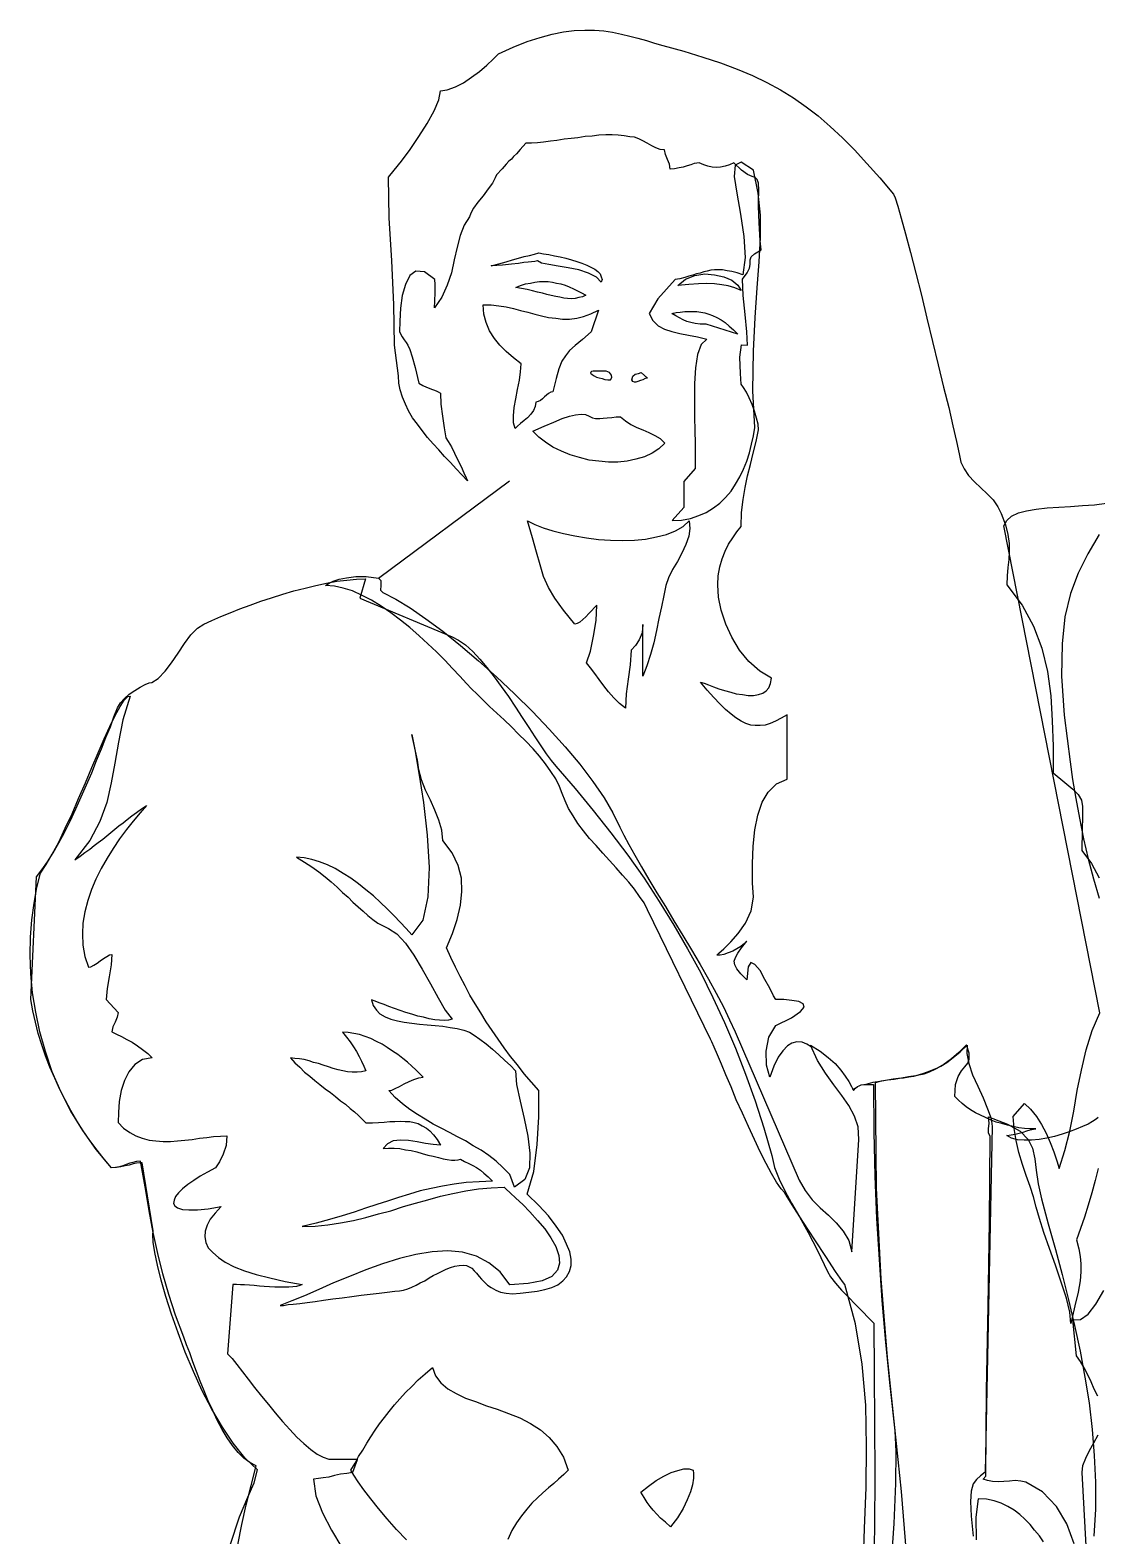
# Model space of a CAD drawing. Extents: x 1236 to 1340, y -26 to 153.
# Drawn here: x 1235.8 to 1285.9, y 77.1 to 147.8 of the extents above; entities that cross this region are included whole.
import ezdxf

# ---------------------------------------------------------------- set-up
doc = ezdxf.new("R2010")
doc.units = 0
doc.header["$LTSCALE"] = 25
doc.layers.get('0').update_dxf_attribs({"linetype": 'CONTINUOUS'})
for name, color, linetype in [('1', 7, 'CONTINUOUS'), ('5', 7, 'CONTINUOUS'), ('7', 7, 'CONTINUOUS')]:
    doc.layers.add(name, color=color, linetype=linetype)

msp = doc.modelspace()

# ---------------------------------------------------------------- linework, layer by layer
msp.add_line((1252.119, 122.051), (1258.28, 126.626))
at = {"layer": '1', "linetype": 'CONTINUOUS'}
for points in [[(1269.232, 136.306), (1268.968, 136.4), (1268.721, 136.458), (1268.494, 136.495), (1268.286, 136.533), (1268.097, 136.533), (1267.908, 136.533), (1267.737, 136.514), (1267.566, 136.476), (1267.396, 136.438), (1267.226, 136.382), (1267.055, 136.344), (1266.885, 136.287), (1266.695, 136.231), (1266.506, 136.174), (1266.279, 136.117), (1266.052, 136.079), (1265.238, 135.17), (1264.84, 134.489), (1265.011, 134.148), (1265.257, 133.902), (1265.56, 133.75), (1265.901, 133.637), (1266.279, 133.543), (1266.677, 133.467), (1267.112, 133.391), (1267.548, 133.277), (1267.283, 133.031), (1267.112, 132.558), (1267.017, 131.933), (1266.961, 131.195), (1266.961, 130.399), (1266.961, 129.642), (1266.979, 128.961), (1266.999, 128.412), (1266.999, 127.2), (1266.468, 126.595), (1266.468, 125.364), (1265.919, 124.758), (1266.355, 124.777), (1266.771, 124.853), (1267.169, 124.985), (1267.51, 125.137), (1267.85, 125.345), (1268.153, 125.572), (1268.419, 125.838), (1268.683, 126.14), (1268.892, 126.462), (1269.1, 126.803), (1269.27, 127.162), (1269.422, 127.541), (1269.554, 127.939), (1269.649, 128.336), (1269.743, 128.733), (1269.801, 129.131), (1269.705, 130.854), (1269.743, 132.709), (1269.819, 134.299), (1269.914, 135.682), (1270.009, 136.912), (1270.065, 138.048), (1270.065, 139.108), (1269.952, 140.13), (1269.743, 141.21), (1269.157, 141.588), (1268.872, 141.455), (1268.835, 140.925), (1268.948, 140.13), (1269.119, 139.146), (1269.289, 138.104), (1269.346, 137.12), (1269.232, 136.306)], [(1257.041, 134.887), (1257.419, 134.887), (1257.779, 134.849), (1258.12, 134.792), (1258.461, 134.716), (1258.801, 134.621), (1259.142, 134.545), (1259.464, 134.451), (1259.786, 134.375), (1260.108, 134.299), (1260.449, 134.261), (1260.77, 134.224), (1261.092, 134.224), (1261.433, 134.261), (1261.755, 134.337), (1262.096, 134.47), (1262.455, 134.64), (1262.114, 133.618), (1261.698, 133.258), (1261.357, 132.974), (1261.092, 132.747), (1260.903, 132.501), (1260.732, 132.236), (1260.6, 131.876), (1260.467, 131.422), (1260.316, 130.797), (1260.221, 130.779), (1260.108, 130.721), (1260.013, 130.646), (1259.919, 130.57), (1259.823, 130.475), (1259.729, 130.399), (1259.616, 130.343), (1259.521, 130.324), (1259.483, 130.115), (1259.407, 129.926), (1259.275, 129.756), (1259.123, 129.586), (1258.972, 129.453), (1258.801, 129.321), (1258.65, 129.188), (1258.537, 129.075), (1258.461, 129.34), (1258.461, 129.68), (1258.499, 130.059), (1258.574, 130.475), (1258.65, 130.911), (1258.745, 131.346), (1258.801, 131.744), (1258.821, 132.123), (1258.461, 132.406), (1258.12, 132.69), (1257.817, 132.993), (1257.571, 133.315), (1257.344, 133.674), (1257.173, 134.054), (1257.079, 134.451), (1257.041, 134.887)], [(1262.02, 129.661), (1262.171, 129.586), (1262.323, 129.548), (1262.512, 129.548), (1262.682, 129.566), (1262.871, 129.586), (1263.08, 129.604), (1263.289, 129.624), (1263.496, 129.624), (1263.724, 129.435), (1263.969, 129.264), (1264.253, 129.131), (1264.538, 129.018), (1264.822, 128.885), (1265.106, 128.753), (1265.351, 128.602), (1265.579, 128.393), (1265.295, 128.128), (1264.973, 127.92), (1264.613, 127.749), (1264.216, 127.636), (1263.8, 127.541), (1263.364, 127.503), (1262.929, 127.503), (1262.474, 127.541), (1262.02, 127.598), (1261.565, 127.711), (1261.13, 127.844), (1260.714, 128.015), (1260.316, 128.204), (1259.975, 128.431), (1259.654, 128.677), (1259.37, 128.961), (1259.899, 129.188), (1260.354, 129.377), (1260.752, 129.548), (1261.092, 129.661), (1261.376, 129.718), (1261.641, 129.756), (1261.849, 129.737), (1262.02, 129.661)], [(1259.123, 124.739), (1259.464, 124.569), (1259.861, 124.418), (1260.316, 124.266), (1260.808, 124.152), (1261.338, 124.039), (1261.887, 123.944), (1262.455, 123.868), (1263.023, 123.83), (1263.591, 123.812), (1264.14, 123.83), (1264.67, 123.887), (1265.182, 123.982), (1265.655, 124.096), (1266.071, 124.266), (1266.431, 124.474), (1266.715, 124.739), (1266.753, 124.38), (1266.695, 124.02), (1266.563, 123.623), (1266.374, 123.225), (1266.166, 122.827), (1265.939, 122.448), (1265.749, 122.07), (1265.617, 121.71), (1265.522, 121.237), (1265.408, 120.707), (1265.295, 120.158), (1265.182, 119.59), (1265.049, 119.004), (1264.897, 118.454), (1264.727, 117.924), (1264.538, 117.451), (1264.538, 119.874), (1264.5, 119.477), (1264.367, 119.155), (1264.197, 118.89), (1263.989, 118.662), (1263.951, 117.981), (1263.856, 117.3), (1263.762, 116.618), (1263.724, 115.936), (1263.44, 116.164), (1263.175, 116.429), (1262.929, 116.713), (1262.701, 116.996), (1262.493, 117.28), (1262.285, 117.564), (1262.076, 117.829), (1261.887, 118.076), (1262.076, 118.624), (1262.228, 119.325), (1262.342, 120.064), (1262.38, 120.783), (1262.266, 120.669), (1262.133, 120.517), (1262.001, 120.386), (1261.869, 120.234), (1261.717, 120.101), (1261.585, 119.988), (1261.452, 119.912), (1261.338, 119.893), (1260.808, 120.537), (1260.411, 121.104), (1260.108, 121.616), (1259.881, 122.127), (1259.71, 122.676), (1259.54, 123.263), (1259.35, 123.944), (1259.123, 124.739)], [(1253.444, 76.863), (1252.971, 77.355), (1252.536, 77.847), (1252.119, 78.34), (1251.759, 78.794), (1251.438, 79.211), (1251.172, 79.589), (1250.964, 79.911), (1250.832, 80.138), (1251.021, 80.46), (1251.192, 80.782), (1251.381, 81.084), (1251.57, 81.406), (1251.759, 81.709), (1251.967, 82.013), (1252.176, 82.315), (1252.403, 82.618), (1252.63, 82.902), (1252.876, 83.205), (1253.122, 83.488), (1253.387, 83.792), (1253.69, 84.076), (1253.993, 84.379), (1254.315, 84.663), (1254.656, 84.965)], [(1254.656, 84.965), (1254.807, 84.568), (1255.053, 84.246), (1255.375, 83.962), (1255.773, 83.735), (1256.208, 83.526), (1256.681, 83.357), (1257.192, 83.167), (1257.704, 82.997), (1258.234, 82.808), (1258.764, 82.599), (1259.256, 82.334), (1259.729, 82.031), (1260.145, 81.671), (1260.505, 81.255), (1260.808, 80.744), (1261.036, 80.138), (1260.827, 79.93), (1260.581, 79.722), (1260.354, 79.513), (1260.108, 79.305), (1259.843, 79.078), (1259.597, 78.832), (1259.332, 78.586), (1259.085, 78.302), (1258.839, 77.999), (1258.612, 77.658), (1258.385, 77.298), (1258.196, 76.882)], [(1283.355, 76.768), (1283.166, 77.052), (1282.938, 77.317), (1282.731, 77.583), (1282.484, 77.829), (1282.238, 78.056), (1281.973, 78.264), (1281.689, 78.434), (1281.367, 78.586), (1281.045, 78.699), (1280.685, 78.775), (1280.288, 78.794), (1280.174, 77.923), (1280.194, 76.863)]]:
    msp.add_lwpolyline(points, dxfattribs=at)
at = {"layer": '5', "linetype": 'CONTINUOUS'}
for points in [[(1285.93, 94.317), (1285.778, 93.75), (1285.626, 93.163), (1285.457, 92.595), (1285.286, 92.026), (1285.097, 91.497), (1284.907, 90.966), (1285.021, 90.531), (1285.077, 90.171), (1285.115, 89.831), (1285.115, 89.452), (1285.077, 89.036), (1284.983, 88.505), (1284.831, 87.862), (1284.642, 87.029), (1284.586, 87.559), (1284.434, 88.222), (1284.188, 88.979), (1283.923, 89.774), (1283.639, 90.55), (1283.374, 91.307), (1283.166, 91.97), (1283.014, 92.5), (1282.882, 92.973), (1282.731, 93.466), (1282.541, 93.977), (1282.371, 94.507), (1282.2, 95.056), (1282.067, 95.623), (1281.973, 96.192), (1281.935, 96.759), (1282.465, 97.365), (1282.749, 97.1), (1283.033, 96.759), (1283.26, 96.381), (1283.487, 95.965), (1283.677, 95.529), (1283.847, 95.094), (1283.98, 94.677), (1284.093, 94.317), (1284.358, 95.15), (1284.586, 96.059), (1284.775, 97.005), (1284.945, 97.971), (1285.135, 98.936), (1285.362, 99.883), (1285.646, 100.792), (1286.006, 101.624), (1281.5, 124.512), (1281.632, 124.758), (1281.86, 124.967), (1282.181, 125.118), (1282.56, 125.213), (1283.014, 125.288), (1283.525, 125.345), (1284.075, 125.383), (1284.624, 125.421), (1285.191, 125.458), (1285.759, 125.496), (1286.308, 125.572)], [(1285.968, 124.096), (1285.437, 123.187), (1284.983, 122.279), (1284.624, 121.332), (1284.358, 120.234), (1284.226, 118.966), (1284.207, 117.451), (1284.32, 115.614), (1284.604, 113.419), (1284.718, 112.586), (1284.869, 111.696), (1285.04, 110.768), (1285.229, 109.803), (1285.457, 108.856), (1285.702, 107.929), (1285.968, 107.02)], [(1285.91, 83.621), (1285.74, 83.943), (1285.588, 84.284), (1285.437, 84.625), (1285.267, 84.946), (1285.097, 85.25), (1284.907, 85.514), (1284.737, 87.199), (1285.097, 87.218), (1285.457, 87.465), (1285.816, 87.938), (1286.195, 88.581)], [(1285.457, 74.857), (1285.172, 80.024), (1285.21, 80.365), (1285.343, 80.706), (1285.513, 81.066), (1285.721, 81.426), (1285.93, 81.804)]]:
    msp.add_lwpolyline(points, dxfattribs=at)
at = {"layer": '7', "linetype": 'CONTINUOUS'}
for points in [[(1272.451, 100.035), (1272.242, 100.148), (1272.016, 100.242), (1271.769, 100.262), (1271.542, 100.205), (1271.334, 100.073), (1271.107, 99.845), (1270.898, 99.542), (1270.69, 99.126), (1270.501, 98.596), (1270.349, 99.164), (1270.33, 99.826), (1270.463, 100.489), (1270.785, 101.038), (1271.523, 101.397), (1271.94, 101.681), (1272.11, 101.89), (1272.072, 102.041), (1271.864, 102.155), (1271.542, 102.212), (1271.163, 102.25), (1270.785, 102.25), (1270.671, 102.419), (1270.501, 102.779), (1270.274, 103.196), (1270.047, 103.612), (1269.801, 103.896), (1269.611, 103.991), (1269.479, 103.783), (1269.422, 103.177), (1269.138, 103.461), (1268.948, 103.688), (1268.854, 103.877), (1268.835, 104.048), (1268.892, 104.218), (1269.005, 104.426), (1269.176, 104.672), (1269.422, 104.994), (1269.308, 104.881), (1269.138, 104.748), (1268.948, 104.634), (1268.759, 104.521), (1268.551, 104.445), (1268.343, 104.37), (1268.172, 104.332), (1268.021, 104.332), (1268.115, 104.426), (1268.343, 104.634), (1268.665, 104.956), (1269.024, 105.354), (1269.365, 105.846), (1269.63, 106.414), (1269.743, 107.058), (1269.687, 107.74), (1269.687, 108.629), (1269.725, 109.462), (1269.801, 110.219), (1269.933, 110.92), (1270.141, 111.526), (1270.425, 111.999), (1270.823, 112.377), (1271.315, 112.605), (1271.315, 115.634), (1271.031, 115.463), (1270.766, 115.331), (1270.52, 115.217), (1270.292, 115.141), (1270.047, 115.123), (1269.819, 115.123), (1269.611, 115.141), (1269.384, 115.217), (1269.157, 115.331), (1268.91, 115.482), (1268.683, 115.652), (1268.419, 115.88), (1268.153, 116.145), (1267.87, 116.447), (1267.566, 116.789), (1267.245, 117.167), (1267.415, 117.11), (1267.623, 117.034), (1267.85, 116.94), (1268.115, 116.845), (1268.381, 116.769), (1268.665, 116.694), (1268.93, 116.618), (1269.214, 116.58), (1269.479, 116.542), (1269.743, 116.542), (1269.971, 116.58), (1270.179, 116.637), (1270.33, 116.751), (1270.463, 116.902), (1270.539, 117.091), (1270.576, 117.356), (1270.027, 117.678), (1269.516, 118.133), (1269.081, 118.662), (1268.721, 119.268), (1268.437, 119.893), (1268.21, 120.537), (1268.097, 121.161), (1268.059, 121.73), (1268.078, 122.165), (1268.153, 122.581), (1268.267, 122.96), (1268.399, 123.319), (1268.57, 123.641), (1268.759, 123.944), (1268.948, 124.228), (1269.157, 124.474), (1269.176, 125.137), (1269.252, 125.743), (1269.346, 126.311), (1269.46, 126.86), (1269.592, 127.389), (1269.725, 127.92), (1269.857, 128.469), (1269.971, 129.018), (1269.952, 129.283), (1269.876, 129.566), (1269.781, 129.888), (1269.668, 130.21), (1269.536, 130.513), (1269.403, 130.779), (1269.27, 131.006), (1269.157, 131.157), (1269.119, 131.668), (1269.1, 132.425), (1269.176, 133.012), (1269.46, 132.993), (1269.422, 133.618), (1269.346, 134.432), (1269.252, 135.322), (1269.214, 136.098), (1269.441, 136.4), (1269.554, 136.609), (1269.574, 136.78), (1269.574, 136.912), (1269.574, 137.007), (1269.63, 137.139), (1269.781, 137.291), (1270.103, 137.48), (1270.047, 137.896), (1270.009, 138.748), (1269.971, 139.524), (1269.971, 139.733), (1269.99, 140.281), (1269.971, 140.603), (1269.914, 140.774), (1269.819, 140.868), (1269.668, 140.925), (1269.46, 141.02), (1269.176, 141.21), (1268.816, 141.569), (1268.608, 141.474), (1268.399, 141.399), (1268.191, 141.361), (1268.002, 141.341), (1267.794, 141.361), (1267.586, 141.399), (1267.396, 141.474), (1267.188, 141.569), (1267.075, 141.55), (1266.942, 141.531), (1266.79, 141.474), (1266.62, 141.417), (1266.431, 141.361), (1266.241, 141.323), (1266.033, 141.285), (1265.825, 141.266), (1265.787, 141.493), (1265.693, 141.721), (1265.598, 141.948), (1265.56, 142.174), (1265.351, 142.194), (1265.144, 142.27), (1264.954, 142.364), (1264.746, 142.478), (1264.538, 142.592), (1264.348, 142.686), (1264.14, 142.761), (1263.931, 142.781), (1263.667, 142.837), (1263.383, 142.856), (1263.099, 142.875), (1262.796, 142.875), (1262.474, 142.856), (1262.152, 142.818), (1261.831, 142.799), (1261.49, 142.743), (1261.168, 142.705), (1260.846, 142.667), (1260.505, 142.61), (1260.203, 142.572), (1259.881, 142.534), (1259.597, 142.496), (1259.312, 142.478), (1259.048, 142.478), (1258.783, 142.194), (1258.612, 141.985), (1258.461, 141.853), (1258.366, 141.739), (1258.252, 141.645), (1258.12, 141.493), (1257.93, 141.285), (1257.666, 141.001), (1257.609, 140.85), (1257.477, 140.603), (1257.268, 140.339), (1257.041, 140.017), (1256.795, 139.714), (1256.586, 139.43), (1256.454, 139.202), (1256.397, 139.032), (1256.151, 138.635), (1255.962, 138.142), (1255.811, 137.593), (1255.678, 137.007), (1255.546, 136.4), (1255.356, 135.814), (1255.091, 135.246), (1254.751, 134.754), (1254.769, 135.056), (1254.788, 135.473), (1254.788, 135.852), (1254.769, 136.079), (1254.277, 136.438), (1253.88, 136.476), (1253.596, 136.269), (1253.387, 135.852), (1253.236, 135.322), (1253.16, 134.735), (1253.122, 134.129), (1253.103, 133.618), (1253.236, 133.391), (1253.331, 133.239), (1253.425, 133.126), (1253.501, 132.993), (1253.596, 132.785), (1253.709, 132.444), (1253.842, 131.952), (1254.012, 131.214), (1254.202, 131.1), (1254.371, 131.024), (1254.504, 130.968), (1254.618, 130.93), (1254.713, 130.892), (1254.826, 130.854), (1254.92, 130.797), (1255.034, 130.741), (1255.053, 130.229), (1255.129, 129.661), (1255.204, 129.113), (1255.28, 128.639), (1255.394, 128.469), (1255.546, 128.222), (1255.697, 127.92), (1255.848, 127.598), (1256, 127.295), (1256.133, 126.992), (1256.246, 126.765), (1256.302, 126.613), (1256.037, 126.898), (1255.773, 127.182), (1255.508, 127.484), (1255.224, 127.768), (1254.958, 128.071), (1254.693, 128.355), (1254.429, 128.658), (1254.182, 128.98), (1253.955, 129.283), (1253.728, 129.586), (1253.538, 129.908), (1253.387, 130.229), (1253.255, 130.551), (1253.141, 130.892), (1253.085, 131.214), (1253.065, 131.554), (1252.876, 132.993), (1252.838, 134.905), (1252.744, 136.95), (1252.63, 138.975), (1252.592, 140.888), (1252.858, 141.21), (1253.198, 141.645), (1253.614, 142.194), (1254.012, 142.799), (1254.409, 143.405), (1254.731, 144.011), (1254.958, 144.522), (1255.034, 144.938), (1255.356, 144.996), (1255.735, 145.128), (1256.113, 145.318), (1256.492, 145.582), (1256.871, 145.847), (1257.211, 146.151), (1257.514, 146.434), (1257.76, 146.68), (1258.442, 147.002), (1259.104, 147.267), (1259.71, 147.457), (1260.278, 147.608), (1260.808, 147.722), (1261.319, 147.778), (1261.812, 147.797), (1262.266, 147.797), (1262.701, 147.759), (1263.118, 147.702), (1263.534, 147.608), (1263.931, 147.513), (1264.311, 147.419), (1264.708, 147.305), (1265.086, 147.191), (1265.484, 147.078), (1266.468, 146.813), (1267.359, 146.529), (1268.191, 146.264), (1268.968, 145.961), (1269.687, 145.658), (1270.368, 145.336), (1271.012, 144.996), (1271.618, 144.617), (1272.205, 144.2), (1272.773, 143.765), (1273.34, 143.273), (1273.909, 142.743), (1274.476, 142.174), (1275.064, 141.531), (1275.669, 140.85), (1276.313, 140.092), (1276.388, 139.922), (1276.521, 139.524), (1276.672, 138.957), (1276.881, 138.218), (1277.108, 137.347), (1277.354, 136.382), (1277.619, 135.34), (1277.884, 134.261), (1278.149, 133.163), (1278.414, 132.066), (1278.66, 131.024), (1278.906, 130.059), (1279.096, 129.207), (1279.266, 128.469), (1279.398, 127.882), (1279.474, 127.503), (1279.625, 127.182), (1279.834, 126.878), (1280.118, 126.576), (1280.421, 126.291), (1280.705, 126.007), (1280.989, 125.724), (1281.216, 125.402), (1281.367, 125.08), (1281.576, 124.55), (1281.689, 124.096), (1281.746, 123.679), (1281.746, 123.301), (1281.727, 122.922), (1281.689, 122.543), (1281.651, 122.165), (1281.632, 121.73), (1282.351, 120.783), (1282.882, 119.798), (1283.279, 118.757), (1283.544, 117.659), (1283.695, 116.523), (1283.771, 115.35), (1283.809, 114.157), (1283.809, 112.908), (1284.358, 112.453), (1284.737, 112.131), (1284.983, 111.885), (1285.135, 111.62), (1285.191, 111.317), (1285.191, 110.863), (1285.172, 110.2), (1285.153, 109.253), (1285.608, 108.648), (1285.968, 107.967)], [(1259.654, 137.329), (1259.881, 137.291), (1260.127, 137.253), (1260.392, 137.196), (1260.657, 137.139), (1260.922, 137.082), (1261.187, 137.007), (1261.433, 136.931), (1261.679, 136.855), (1261.907, 136.76), (1262.096, 136.666), (1262.285, 136.571), (1262.418, 136.458), (1262.531, 136.344), (1262.587, 136.211), (1262.625, 136.079), (1262.587, 135.947), (1262.36, 136.193), (1261.982, 136.382), (1261.527, 136.533), (1261.036, 136.628), (1260.562, 136.704), (1260.127, 136.78), (1259.786, 136.855), (1259.597, 136.95), (1259.464, 136.931), (1259.312, 136.912), (1259.161, 136.893), (1258.953, 136.874), (1258.707, 136.836), (1258.366, 136.798), (1257.95, 136.76), (1257.419, 136.722), (1257.779, 136.817), (1258.12, 136.912), (1258.423, 137.007), (1258.707, 137.082), (1258.972, 137.158), (1259.218, 137.215), (1259.445, 137.271), (1259.654, 137.329)], [(1258.574, 135.7), (1258.801, 135.795), (1259.029, 135.871), (1259.256, 135.909), (1259.464, 135.947), (1259.692, 135.984), (1259.881, 135.984), (1260.089, 135.984), (1260.297, 135.947), (1260.487, 135.909), (1260.694, 135.871), (1260.884, 135.814), (1261.074, 135.738), (1261.281, 135.644), (1261.471, 135.549), (1261.66, 135.454), (1261.869, 135.34), (1261.698, 135.265), (1261.527, 135.227), (1261.357, 135.189), (1261.187, 135.17), (1260.998, 135.189), (1260.827, 135.208), (1260.638, 135.246), (1260.449, 135.284), (1260.24, 135.322), (1260.032, 135.378), (1259.823, 135.436), (1259.597, 135.492), (1259.35, 135.549), (1259.104, 135.606), (1258.839, 135.662), (1258.574, 135.7)], [(1266.184, 135.795), (1266.544, 136.098), (1266.979, 136.269), (1267.453, 136.344), (1267.908, 136.306), (1268.343, 136.211), (1268.721, 136.041), (1269.005, 135.814), (1269.157, 135.568), (1268.854, 135.682), (1268.551, 135.776), (1268.248, 135.833), (1267.908, 135.871), (1267.548, 135.889), (1267.15, 135.871), (1266.695, 135.852), (1266.184, 135.795)], [(1265.901, 134.489), (1266.109, 134.527), (1266.298, 134.545), (1266.506, 134.583), (1266.695, 134.583), (1266.885, 134.583), (1267.075, 134.583), (1267.264, 134.545), (1267.453, 134.507), (1267.642, 134.451), (1267.812, 134.394), (1268.021, 134.299), (1268.21, 134.186), (1268.399, 134.054), (1268.589, 133.883), (1268.797, 133.712), (1269.005, 133.505), (1267.51, 133.978), (1267.226, 133.978), (1266.999, 134.016), (1266.79, 134.054), (1266.601, 134.11), (1266.431, 134.186), (1266.26, 134.281), (1266.09, 134.375), (1265.901, 134.489)], [(1262.076, 131.687), (1262.152, 131.611), (1262.247, 131.554), (1262.36, 131.497), (1262.493, 131.459), (1262.625, 131.422), (1262.758, 131.384), (1262.891, 131.365), (1263.023, 131.365), (1263.08, 131.479), (1263.061, 131.592), (1262.967, 131.706), (1262.815, 131.781), (1262.682, 131.781), (1262.531, 131.781), (1262.418, 131.781), (1262.304, 131.781), (1262.209, 131.781), (1262.133, 131.763), (1262.096, 131.725), (1262.076, 131.687)], [(1264.764, 131.441), (1264.651, 131.422), (1264.538, 131.365), (1264.424, 131.328), (1264.311, 131.29), (1264.216, 131.252), (1264.14, 131.252), (1264.064, 131.29), (1264.026, 131.365), (1264.064, 131.535), (1264.178, 131.63), (1264.329, 131.668), (1264.462, 131.706), (1264.764, 131.441)], [(1245.512, 76.636), (1245.702, 77.583), (1245.909, 78.51), (1246.137, 79.418), (1246.383, 80.346), (1246.08, 80.498), (1245.796, 80.706), (1245.531, 80.971), (1245.266, 81.293), (1245.02, 81.653), (1244.774, 82.05), (1244.547, 82.486), (1244.338, 82.94), (1244.13, 83.394), (1243.94, 83.868), (1243.751, 84.322), (1243.581, 84.776), (1243.411, 85.23), (1243.259, 85.647), (1243.107, 86.025), (1242.976, 86.385), (1242.596, 87.427), (1242.275, 88.392), (1241.991, 89.358), (1241.763, 90.323), (1241.536, 91.307), (1241.347, 92.33), (1241.158, 93.446), (1240.95, 94.658), (1240.761, 94.639), (1240.59, 94.601), (1240.439, 94.563), (1240.268, 94.507), (1240.117, 94.431), (1239.965, 94.393), (1239.776, 94.355), (1239.586, 94.336), (1239.246, 94.752), (1238.905, 95.169), (1238.564, 95.623), (1238.261, 96.078), (1237.959, 96.551), (1237.675, 97.043), (1237.41, 97.536), (1237.144, 98.047), (1236.917, 98.558), (1236.69, 99.069), (1236.482, 99.599), (1236.311, 100.129), (1236.142, 100.659), (1236.009, 101.189), (1235.895, 101.719), (1235.8, 102.25), (1236.066, 108.023), (1236.311, 108.345), (1236.577, 108.724), (1236.842, 109.14), (1237.106, 109.613), (1237.372, 110.106), (1237.637, 110.635), (1237.902, 111.204), (1238.166, 111.772), (1238.413, 112.339), (1238.659, 112.908), (1238.886, 113.475), (1239.113, 114.025), (1239.321, 114.554), (1239.53, 115.065), (1239.7, 115.539), (1239.87, 115.956), (1240.003, 116.183), (1240.192, 116.391), (1240.419, 116.599), (1240.685, 116.769), (1240.931, 116.921), (1241.158, 117.053), (1241.347, 117.129), (1241.48, 117.148), (1241.783, 117.338), (1242.105, 117.678), (1242.407, 118.076), (1242.71, 118.53), (1243.013, 118.984), (1243.316, 119.382), (1243.619, 119.704), (1243.922, 119.893), (1244.3, 120.064), (1244.717, 120.253), (1245.153, 120.423), (1245.607, 120.612), (1246.099, 120.783), (1246.591, 120.972), (1247.102, 121.124), (1247.632, 121.294), (1248.144, 121.446), (1248.673, 121.578), (1249.185, 121.71), (1249.677, 121.805), (1250.169, 121.899), (1250.643, 121.957), (1251.096, 121.994), (1251.513, 122.013), (1251.248, 121.104)], [(1274.893, 75.5), (1274.95, 77.393), (1275.026, 79.324), (1275.044, 81.255), (1275.006, 83.186), (1274.836, 85.117), (1274.533, 87.01), (1274.022, 88.865), (1273.909, 88.998), (1273.587, 89.471), (1273.132, 90.171), (1272.621, 90.966), (1272.091, 91.781), (1271.636, 92.481), (1271.315, 92.973), (1271.201, 93.163), (1271.031, 93.352), (1270.823, 93.674), (1270.576, 94.071), (1270.33, 94.545), (1270.047, 95.094), (1269.781, 95.681), (1269.498, 96.286), (1269.214, 96.911), (1268.93, 97.536), (1268.683, 98.141), (1268.437, 98.709), (1268.229, 99.22), (1268.04, 99.656), (1267.888, 100.015), (1267.775, 100.262), (1267.718, 100.394), (1264.764, 106.471), (1264.595, 106.793), (1264.386, 107.096), (1264.14, 107.436), (1263.875, 107.758), (1263.591, 108.099), (1263.289, 108.44), (1262.967, 108.78), (1262.663, 109.122), (1262.342, 109.481), (1262.038, 109.822), (1261.755, 110.182), (1261.49, 110.522), (1261.263, 110.882), (1261.054, 111.223), (1260.884, 111.582), (1260.752, 111.923), (1260.619, 112.264), (1260.449, 112.623), (1260.221, 112.964), (1259.975, 113.324), (1259.692, 113.683), (1259.388, 114.025), (1259.048, 114.384), (1258.707, 114.725), (1258.366, 115.065), (1258.026, 115.387), (1257.684, 115.709), (1257.344, 116.012), (1257.041, 116.315), (1256.757, 116.599), (1256.492, 116.845), (1256.264, 117.091), (1255.943, 117.451), (1255.602, 117.811), (1255.242, 118.189), (1254.845, 118.587), (1254.447, 118.966), (1254.031, 119.344), (1253.596, 119.722), (1253.16, 120.082), (1252.706, 120.423), (1252.251, 120.726), (1251.797, 121.01), (1251.362, 121.237), (1250.907, 121.446), (1250.472, 121.578), (1250.055, 121.672), (1249.639, 121.71), (1249.677, 121.73), (1249.81, 121.805), (1249.999, 121.899), (1250.283, 121.994), (1250.623, 122.07), (1251.059, 122.127), (1251.551, 122.127), (1252.119, 122.051)], [(1252.119, 122.051), (1252.232, 121.937), (1252.232, 121.71), (1252.214, 121.483), (1252.327, 121.37), (1252.933, 121.066), (1253.614, 120.65), (1254.353, 120.139), (1255.148, 119.553), (1255.981, 118.89), (1256.814, 118.171), (1257.666, 117.413), (1258.517, 116.618), (1259.35, 115.785), (1260.145, 114.952), (1260.884, 114.119), (1261.585, 113.305), (1262.19, 112.491), (1262.72, 111.734), (1263.137, 111.015), (1263.458, 110.352), (1263.648, 109.973), (1263.875, 109.538), (1264.159, 109.027), (1264.481, 108.478), (1264.822, 107.891), (1265.2, 107.266), (1265.598, 106.623), (1265.995, 105.941), (1266.412, 105.259), (1266.828, 104.578), (1267.226, 103.896), (1267.623, 103.215), (1267.983, 102.552), (1268.324, 101.908), (1268.608, 101.303), (1268.872, 100.735), (1271.883, 93.768), (1272.167, 93.276), (1272.489, 92.841), (1272.867, 92.462), (1273.265, 92.121), (1273.624, 91.762), (1273.946, 91.364), (1274.211, 90.929), (1274.362, 90.399), (1274.684, 95.681), (1274.647, 96.267), (1274.476, 96.778), (1274.211, 97.271), (1273.889, 97.744), (1273.511, 98.236), (1273.113, 98.785), (1272.735, 99.391), (1272.413, 100.11), (1272.867, 99.826), (1273.246, 99.524), (1273.568, 99.24), (1273.833, 98.936), (1274.041, 98.653), (1274.211, 98.407), (1274.344, 98.16), (1274.438, 97.971), (1274.533, 98.085), (1274.628, 98.16), (1274.704, 98.198), (1274.798, 98.236), (1274.912, 98.255), (1275.026, 98.255), (1275.177, 98.255), (1275.366, 98.255), (1275.385, 96.04), (1275.442, 93.957), (1275.517, 91.97), (1275.631, 90.039), (1275.764, 88.108), (1275.934, 86.139), (1276.142, 84.114), (1276.37, 81.993), (1276.426, 81.009), (1276.408, 79.513), (1276.332, 77.639), (1276.18, 75.576)], [(1251.248, 121.104), (1255.584, 119.287), (1255.886, 119.136), (1256.208, 118.909), (1256.549, 118.606), (1256.89, 118.246), (1257.211, 117.849), (1257.552, 117.413), (1257.893, 116.958), (1258.234, 116.485), (1258.555, 115.993), (1258.877, 115.501), (1259.18, 115.028), (1259.464, 114.592), (1259.748, 114.176), (1259.994, 113.797), (1260.24, 113.475), (1260.449, 113.21), (1261.357, 112.169), (1262.209, 111.128), (1263.042, 110.087), (1263.837, 109.027), (1264.595, 107.947), (1265.313, 106.849), (1265.995, 105.752), (1266.639, 104.634), (1267.264, 103.499), (1267.832, 102.344), (1268.381, 101.17), (1268.892, 99.959), (1269.365, 98.747), (1269.819, 97.498), (1270.217, 96.229), (1270.596, 94.923), (1270.728, 94.355), (1270.936, 93.806), (1271.201, 93.257), (1271.523, 92.689), (1271.902, 92.046), (1272.3, 91.307), (1272.735, 90.455), (1273.208, 89.471), (1273.36, 89.225), (1273.587, 88.922), (1273.871, 88.6), (1274.193, 88.26), (1274.533, 87.918), (1274.855, 87.597), (1275.139, 87.294), (1275.385, 87.048), (1275.404, 84.719), (1275.423, 82.334), (1275.442, 79.892), (1275.423, 77.469), (1275.366, 75.027)], [(1245.153, 76.617), (1245.588, 77.942), (1245.985, 78.869), (1246.288, 79.551), (1246.44, 80.157), (1245.853, 80.725), (1245.304, 81.406), (1244.793, 82.164), (1244.3, 82.997), (1243.846, 83.868), (1243.429, 84.776), (1243.051, 85.685), (1242.71, 86.594), (1242.407, 87.465), (1242.143, 88.298), (1241.915, 89.073), (1241.745, 89.774), (1241.612, 90.361), (1241.536, 90.853), (1241.518, 91.193), (1241.536, 91.383), (1241.025, 94.583), (1240.912, 94.583), (1240.761, 94.563), (1240.609, 94.526), (1240.419, 94.469), (1240.23, 94.431), (1240.022, 94.393), (1239.814, 94.355), (1239.586, 94.336), (1238.868, 95.207), (1238.242, 96.097), (1237.675, 97.005), (1237.202, 97.933), (1236.804, 98.86), (1236.482, 99.807), (1236.217, 100.735), (1236.028, 101.662), (1235.876, 102.571), (1235.8, 103.461), (1235.762, 104.332), (1235.782, 105.183), (1235.838, 105.998), (1235.952, 106.774), (1236.084, 107.512), (1236.255, 108.194), (1236.52, 108.591), (1236.804, 109.084), (1237.106, 109.651), (1237.41, 110.295), (1237.731, 110.977), (1238.035, 111.696), (1238.356, 112.434), (1238.659, 113.154), (1238.962, 113.835), (1239.246, 114.498), (1239.511, 115.085), (1239.757, 115.596), (1239.984, 116.012), (1240.174, 116.315), (1240.344, 116.485), (1240.457, 116.505), (1240.117, 115.387), (1239.908, 114.346), (1239.738, 113.361), (1239.568, 112.434), (1239.359, 111.506), (1239.037, 110.617), (1238.564, 109.727), (1237.864, 108.818), (1238.11, 108.989), (1238.337, 109.159), (1238.564, 109.311), (1238.773, 109.481), (1238.962, 109.633), (1239.17, 109.784), (1239.359, 109.935), (1239.549, 110.106), (1239.738, 110.257), (1239.928, 110.409), (1240.136, 110.56), (1240.325, 110.711), (1240.533, 110.882), (1240.761, 111.033), (1240.988, 111.204), (1241.234, 111.374), (1240.931, 111.015), (1240.609, 110.635), (1240.287, 110.238), (1239.965, 109.803), (1239.662, 109.349), (1239.379, 108.894), (1239.095, 108.402), (1238.848, 107.909), (1238.64, 107.418), (1238.47, 106.907), (1238.337, 106.376), (1238.242, 105.846), (1238.224, 105.335), (1238.242, 104.805), (1238.337, 104.275), (1238.508, 103.764), (1238.621, 103.783), (1238.754, 103.859), (1238.905, 103.953), (1239.057, 104.067), (1239.208, 104.181), (1239.359, 104.275), (1239.492, 104.35), (1239.606, 104.37), (1239.568, 103.877), (1239.473, 103.31), (1239.379, 102.761), (1239.341, 102.25), (1239.89, 101.644), (1239.852, 101.417), (1239.757, 101.189), (1239.643, 100.962), (1239.606, 100.735), (1239.814, 100.622), (1240.06, 100.508), (1240.306, 100.375), (1240.552, 100.242), (1240.798, 100.073), (1241.044, 99.902), (1241.29, 99.713), (1241.499, 99.504), (1241.044, 99.429), (1240.685, 99.202), (1240.401, 98.86), (1240.192, 98.444), (1240.041, 97.971), (1239.946, 97.46), (1239.908, 96.949), (1239.89, 96.476), (1240.154, 96.21), (1240.439, 96.002), (1240.723, 95.851), (1241.025, 95.737), (1241.347, 95.643), (1241.669, 95.605), (1242.01, 95.585), (1242.351, 95.585), (1242.691, 95.605), (1243.032, 95.643), (1243.373, 95.681), (1243.714, 95.737), (1244.054, 95.775), (1244.376, 95.813), (1244.698, 95.832), (1245.001, 95.851), (1244.963, 95.396), (1244.831, 94.98), (1244.66, 94.621), (1244.471, 94.336), (1244.092, 94.147), (1243.751, 93.957), (1243.449, 93.75), (1243.165, 93.56), (1242.918, 93.352), (1242.729, 93.163), (1242.596, 92.992), (1242.521, 92.822), (1242.502, 92.67), (1242.559, 92.557), (1242.691, 92.462), (1242.918, 92.386), (1243.221, 92.368), (1243.619, 92.368), (1244.13, 92.424), (1244.736, 92.519), (1244.452, 92.216), (1244.225, 91.932), (1244.073, 91.648), (1243.978, 91.364), (1243.96, 91.099), (1244.016, 90.834), (1244.13, 90.588), (1244.338, 90.361), (1244.603, 90.133), (1244.925, 89.906), (1245.342, 89.698), (1245.833, 89.509), (1246.383, 89.338), (1247.026, 89.168), (1247.746, 88.998), (1248.541, 88.865), (1248.428, 88.809), (1248.276, 88.771), (1248.106, 88.751), (1247.917, 88.733), (1247.708, 88.733), (1247.481, 88.733), (1247.253, 88.733), (1247.008, 88.751), (1246.762, 88.771), (1246.535, 88.789), (1246.288, 88.809), (1246.061, 88.827), (1245.833, 88.847), (1245.644, 88.847), (1245.455, 88.865), (1245.285, 88.865), (1245.039, 85.609), (1245.247, 85.382), (1245.474, 85.098), (1245.739, 84.757), (1246.004, 84.417), (1246.307, 84.019), (1246.629, 83.621), (1246.951, 83.224), (1247.273, 82.826), (1247.613, 82.429), (1247.954, 82.05), (1248.295, 81.691), (1248.617, 81.388), (1248.939, 81.104), (1249.241, 80.895), (1249.525, 80.744), (1249.79, 80.649), (1251.116, 80.649), (1251.116, 80.631), (1250.907, 80.024)], [(1253.69, 114.706), (1253.823, 114.005), (1254.012, 112.888), (1254.24, 111.506), (1254.409, 109.973), (1254.504, 108.459), (1254.447, 107.077), (1254.202, 105.979), (1253.69, 105.297), (1253.425, 105.581), (1253.141, 105.884), (1252.858, 106.187), (1252.536, 106.509), (1252.214, 106.812), (1251.892, 107.115), (1251.532, 107.398), (1251.192, 107.682), (1250.832, 107.947), (1250.472, 108.175), (1250.093, 108.402), (1249.734, 108.573), (1249.355, 108.724), (1248.995, 108.837), (1248.635, 108.913), (1248.276, 108.932), (1248.655, 108.705), (1248.995, 108.478), (1249.317, 108.251), (1249.62, 108.023), (1249.904, 107.778), (1250.188, 107.531), (1250.434, 107.285), (1250.699, 107.058), (1250.926, 106.831), (1251.172, 106.603), (1251.4, 106.396), (1251.627, 106.206), (1251.854, 106.016), (1252.1, 105.846), (1252.346, 105.714), (1252.592, 105.581), (1252.989, 105.335), (1253.387, 104.9), (1253.785, 104.332), (1254.182, 103.67), (1254.561, 102.988), (1254.92, 102.325), (1255.262, 101.757), (1255.584, 101.322), (1255.413, 101.284), (1255.224, 101.265), (1254.996, 101.284), (1254.769, 101.303), (1254.504, 101.341), (1254.24, 101.417), (1253.974, 101.473), (1253.69, 101.568), (1253.406, 101.644), (1253.141, 101.738), (1252.876, 101.833), (1252.611, 101.928), (1252.384, 102.022), (1252.156, 102.098), (1251.967, 102.174), (1251.797, 102.23), (1251.873, 101.966), (1252.025, 101.757), (1252.194, 101.586), (1252.441, 101.435), (1252.706, 101.322), (1253.009, 101.246), (1253.331, 101.189), (1253.69, 101.133), (1254.05, 101.095), (1254.409, 101.057), (1254.788, 101.038), (1255.148, 101), (1255.489, 100.944), (1255.811, 100.886), (1256.133, 100.811), (1256.397, 100.716), (1256.624, 100.584), (1256.89, 100.394), (1257.173, 100.167), (1257.477, 99.921), (1257.779, 99.656), (1258.063, 99.391), (1258.328, 99.145), (1258.555, 98.898), (1258.612, 98.255), (1258.783, 97.478), (1258.972, 96.665), (1259.142, 95.832), (1259.237, 95.037), (1259.218, 94.336), (1258.991, 93.788), (1258.517, 93.428), (1258.29, 94.033), (1257.968, 94.355), (1257.646, 94.658), (1257.306, 94.923), (1256.946, 95.169), (1256.568, 95.377), (1256.208, 95.605), (1255.829, 95.794), (1255.451, 96.002), (1255.072, 96.21), (1254.693, 96.4), (1254.315, 96.627), (1253.955, 96.854), (1253.596, 97.081), (1253.255, 97.347), (1252.914, 97.649), (1252.611, 97.971), (1252.744, 97.99), (1252.914, 98.066), (1253.103, 98.16), (1253.331, 98.293), (1253.558, 98.407), (1253.785, 98.501), (1254.012, 98.577), (1254.22, 98.596), (1254.069, 98.766), (1253.88, 98.955), (1253.69, 99.126), (1253.482, 99.315), (1253.274, 99.486), (1253.027, 99.675), (1252.782, 99.826), (1252.536, 99.997), (1252.289, 100.148), (1252.025, 100.28), (1251.759, 100.413), (1251.494, 100.508), (1251.229, 100.602), (1250.964, 100.659), (1250.699, 100.697), (1250.434, 100.716), (1250.623, 100.489), (1250.794, 100.262), (1250.945, 100.035), (1251.096, 99.807), (1251.21, 99.58), (1251.324, 99.353), (1251.438, 99.126), (1251.532, 98.898), (1251.324, 98.86), (1251.116, 98.842), (1250.888, 98.842), (1250.661, 98.86), (1250.453, 98.898), (1250.226, 98.955), (1249.999, 99.012), (1249.772, 99.088), (1249.525, 99.164), (1249.299, 99.24), (1249.071, 99.296), (1248.863, 99.372), (1248.635, 99.429), (1248.408, 99.467), (1248.2, 99.486), (1247.992, 99.504), (1248.2, 99.277), (1248.428, 99.069), (1248.655, 98.842), (1248.901, 98.653), (1249.128, 98.444), (1249.374, 98.255), (1249.62, 98.047), (1249.866, 97.876), (1250.112, 97.687), (1250.339, 97.498), (1250.567, 97.327), (1250.794, 97.138), (1251.002, 96.967), (1251.192, 96.797), (1251.362, 96.627), (1251.532, 96.456), (1251.835, 96.456), (1252.119, 96.476), (1252.384, 96.494), (1252.649, 96.514), (1252.895, 96.514), (1253.141, 96.532), (1253.369, 96.514), (1253.596, 96.514), (1253.804, 96.476), (1253.993, 96.419), (1254.182, 96.324), (1254.371, 96.21), (1254.542, 96.078), (1254.713, 95.889), (1254.882, 95.681), (1255.034, 95.415), (1254.693, 95.434), (1254.334, 95.491), (1253.936, 95.567), (1253.538, 95.623), (1253.16, 95.643), (1252.82, 95.605), (1252.554, 95.472), (1252.346, 95.245), (1252.592, 95.264), (1252.858, 95.264), (1253.122, 95.245), (1253.387, 95.188), (1253.652, 95.15), (1253.918, 95.094), (1254.182, 95.018), (1254.447, 94.942), (1254.693, 94.885), (1254.94, 94.828), (1255.167, 94.772), (1255.356, 94.734), (1255.546, 94.696), (1255.716, 94.696), (1255.867, 94.715), (1255.981, 94.752), (1256.17, 94.639), (1256.359, 94.545), (1256.549, 94.45), (1256.719, 94.355), (1256.908, 94.241), (1257.079, 94.09), (1257.268, 93.919), (1257.477, 93.712), (1256.852, 93.692), (1256.246, 93.655), (1255.678, 93.579), (1255.129, 93.484), (1254.599, 93.371), (1254.088, 93.257), (1253.576, 93.106), (1253.065, 92.954), (1252.554, 92.784), (1252.043, 92.613), (1251.513, 92.443), (1250.983, 92.254), (1250.415, 92.084), (1249.828, 91.913), (1249.203, 91.743), (1248.541, 91.591), (1249.147, 91.61), (1249.752, 91.667), (1250.339, 91.762), (1250.945, 91.875), (1251.532, 92.008), (1252.119, 92.178), (1252.706, 92.33), (1253.293, 92.519), (1253.86, 92.689), (1254.447, 92.841), (1255.034, 93.011), (1255.621, 93.144), (1256.227, 93.257), (1256.814, 93.352), (1257.419, 93.408), (1258.026, 93.428), (1258.12, 93.333), (1258.31, 93.163), (1258.574, 92.917), (1258.896, 92.613), (1259.237, 92.273), (1259.597, 91.875), (1259.937, 91.478), (1260.221, 91.061), (1260.449, 90.644), (1260.6, 90.228), (1260.619, 89.869), (1260.525, 89.528), (1260.259, 89.244), (1259.805, 89.036), (1259.161, 88.903), (1258.29, 88.847), (1257.836, 89.452), (1257.306, 89.887), (1256.719, 90.191), (1256.075, 90.38), (1255.375, 90.437), (1254.637, 90.399), (1253.88, 90.266), (1253.103, 90.077), (1252.308, 89.831), (1251.532, 89.547), (1250.756, 89.244), (1250.018, 88.941), (1249.317, 88.619), (1248.655, 88.335), (1248.048, 88.089), (1247.5, 87.881), (1247.557, 87.881), (1247.67, 87.881), (1247.879, 87.918), (1248.124, 87.938), (1248.428, 87.976), (1248.768, 88.013), (1249.147, 88.07), (1249.544, 88.127), (1249.98, 88.184), (1250.415, 88.24), (1250.87, 88.298), (1251.305, 88.354), (1251.74, 88.411), (1252.156, 88.449), (1252.536, 88.505), (1252.895, 88.543), (1253.103, 88.562), (1253.293, 88.6), (1253.501, 88.657), (1253.69, 88.733), (1253.898, 88.827), (1254.088, 88.941), (1254.296, 89.036), (1254.504, 89.168), (1254.693, 89.282), (1254.902, 89.376), (1255.11, 89.49), (1255.299, 89.585), (1255.508, 89.66), (1255.716, 89.717), (1255.905, 89.755), (1256.113, 89.774), (1256.264, 89.755), (1256.378, 89.698), (1256.511, 89.622), (1256.624, 89.509), (1256.719, 89.395), (1256.852, 89.244), (1256.966, 89.111), (1257.097, 88.979), (1257.249, 88.827), (1257.419, 88.714), (1257.628, 88.6), (1257.855, 88.505), (1258.12, 88.449), (1258.423, 88.429), (1258.783, 88.449), (1259.18, 88.505), (1259.578, 88.543), (1259.937, 88.619), (1260.259, 88.714), (1260.543, 88.847), (1260.789, 89.036), (1260.96, 89.225), (1261.092, 89.471), (1261.168, 89.755), (1261.168, 90.058), (1261.111, 90.399), (1260.96, 90.758), (1260.77, 91.175), (1260.467, 91.61), (1260.108, 92.084), (1259.654, 92.575), (1259.104, 93.106), (1259.426, 94.166), (1259.578, 95.434), (1259.654, 96.74), (1259.654, 97.971), (1259.312, 98.369), (1258.972, 98.766), (1258.65, 99.182), (1258.328, 99.58), (1258.026, 99.978), (1257.741, 100.394), (1257.457, 100.792), (1257.173, 101.208), (1256.928, 101.624), (1256.662, 102.041), (1256.416, 102.457), (1256.189, 102.893), (1255.962, 103.328), (1255.735, 103.764), (1255.526, 104.218), (1255.318, 104.672), (1255.602, 105.354), (1255.811, 106.016), (1255.981, 106.679), (1256.037, 107.323), (1256.019, 107.947), (1255.867, 108.553), (1255.584, 109.14), (1255.148, 109.727), (1255.091, 110.2), (1254.958, 110.673), (1254.769, 111.147), (1254.561, 111.62), (1254.334, 112.093), (1254.144, 112.567), (1254.012, 113.04), (1253.955, 113.494), (1253.69, 114.706)], [(1285.93, 96.703), (1285.835, 96.627), (1285.664, 96.514), (1285.457, 96.4), (1285.191, 96.286), (1284.888, 96.154), (1284.566, 96.04), (1284.226, 95.927), (1283.866, 95.813), (1283.506, 95.737), (1283.147, 95.681), (1282.787, 95.643), (1282.446, 95.643), (1282.143, 95.661), (1281.86, 95.737), (1281.632, 95.87), (1281.84, 95.889), (1282.029, 95.927), (1282.219, 95.965), (1282.409, 96.021), (1282.579, 96.078), (1282.731, 96.134), (1282.882, 96.154), (1282.995, 96.172), (1282.731, 96.172), (1282.465, 96.192), (1282.2, 96.229), (1281.935, 96.286), (1281.67, 96.343), (1281.405, 96.419), (1281.14, 96.494), (1280.894, 96.589), (1280.629, 96.703), (1280.402, 96.816), (1280.156, 96.93), (1279.929, 97.062), (1279.72, 97.214), (1279.531, 97.365), (1279.361, 97.516), (1279.19, 97.687), (1279.228, 98.255), (1279.341, 98.633), (1279.512, 98.898), (1279.663, 99.088), (1279.796, 99.258), (1279.872, 99.448), (1279.872, 99.731), (1279.739, 100.129), (1279.379, 99.769), (1279.039, 99.467), (1278.698, 99.22), (1278.357, 99.031), (1278.016, 98.88), (1277.676, 98.766), (1277.354, 98.671), (1277.013, 98.615), (1276.691, 98.558), (1276.35, 98.501), (1276.028, 98.463), (1275.688, 98.407), (1275.347, 98.349), (1275.006, 98.255), (1275.006, 98.255), (1275.006, 98.255)], [(1276.919, 76.238), (1276.691, 79.135), (1276.37, 82.144), (1276.028, 85.439), (1275.726, 89.13), (1275.517, 93.39), (1275.461, 98.349), (1275.744, 98.425), (1276.028, 98.482), (1276.294, 98.52), (1276.54, 98.558), (1276.786, 98.577), (1277.032, 98.615), (1277.259, 98.653), (1277.505, 98.709), (1277.752, 98.766), (1277.997, 98.86), (1278.263, 98.974), (1278.528, 99.126), (1278.812, 99.296), (1279.114, 99.524), (1279.436, 99.788), (1279.777, 100.11)], [(1279.777, 100.11), (1279.758, 99.713), (1279.853, 99.24), (1280.023, 98.709), (1280.269, 98.179), (1280.516, 97.63), (1280.723, 97.119), (1280.894, 96.665), (1280.951, 96.286), (1280.61, 80.044), (1280.402, 79.873), (1280.212, 79.702), (1280.061, 79.494), (1279.967, 79.154), (1279.929, 78.661), (1279.967, 77.98), (1280.061, 77.034)], [(1274.533, 98.085), (1274.4, 98.028), (1274.4, 98.047)], [(1284.793, 76.674), (1284.453, 77.62), (1283.961, 78.434), (1283.317, 79.116), (1282.522, 79.57), (1282.295, 79.627), (1282.029, 79.646), (1281.765, 79.627), (1281.5, 79.608), (1281.235, 79.589), (1280.969, 79.608), (1280.723, 79.646), (1280.516, 79.722), (1280.647, 79.854), (1280.685, 83.886), (1280.761, 87.843), (1280.818, 91.799), (1280.856, 95.832), (1280.78, 95.965), (1280.78, 96.172), (1280.799, 96.438), (1280.78, 96.74)], [(1280.78, 96.74), (1281.67, 96.4), (1282.257, 96.059), (1282.636, 95.681), (1282.844, 95.264), (1282.957, 94.772), (1283.014, 94.241), (1283.109, 93.598), (1283.26, 92.879), (1283.582, 91.705), (1283.923, 90.513), (1284.226, 89.338), (1284.529, 88.146), (1284.813, 86.934), (1285.077, 85.723), (1285.305, 84.511), (1285.494, 83.299), (1285.646, 82.05), (1285.74, 80.82), (1285.797, 79.57), (1285.797, 78.302), (1285.721, 77.034)], [(1250.907, 80.024), (1250.643, 79.987), (1250.339, 79.949), (1250.055, 79.892), (1249.79, 79.816), (1249.525, 79.778), (1249.299, 79.74), (1249.071, 79.722), (1249.185, 78.927), (1249.488, 78.131), (1249.923, 77.317), (1250.396, 76.503)], [(1264.443, 79.097), (1264.802, 79.381), (1265.162, 79.646), (1265.522, 79.854), (1265.863, 80.024), (1266.184, 80.119), (1266.468, 80.195), (1266.715, 80.195), (1266.904, 80.138), (1266.923, 79.987), (1266.923, 79.76), (1266.866, 79.456), (1266.771, 79.116), (1266.62, 78.737), (1266.431, 78.34), (1266.166, 77.905), (1265.844, 77.469), (1265.598, 77.696), (1265.371, 77.885), (1265.2, 78.074), (1265.03, 78.264), (1264.878, 78.434), (1264.746, 78.623), (1264.595, 78.851), (1264.443, 79.097)]]:
    msp.add_lwpolyline(points, dxfattribs=at)

doc.saveas('drawing.dxf')
